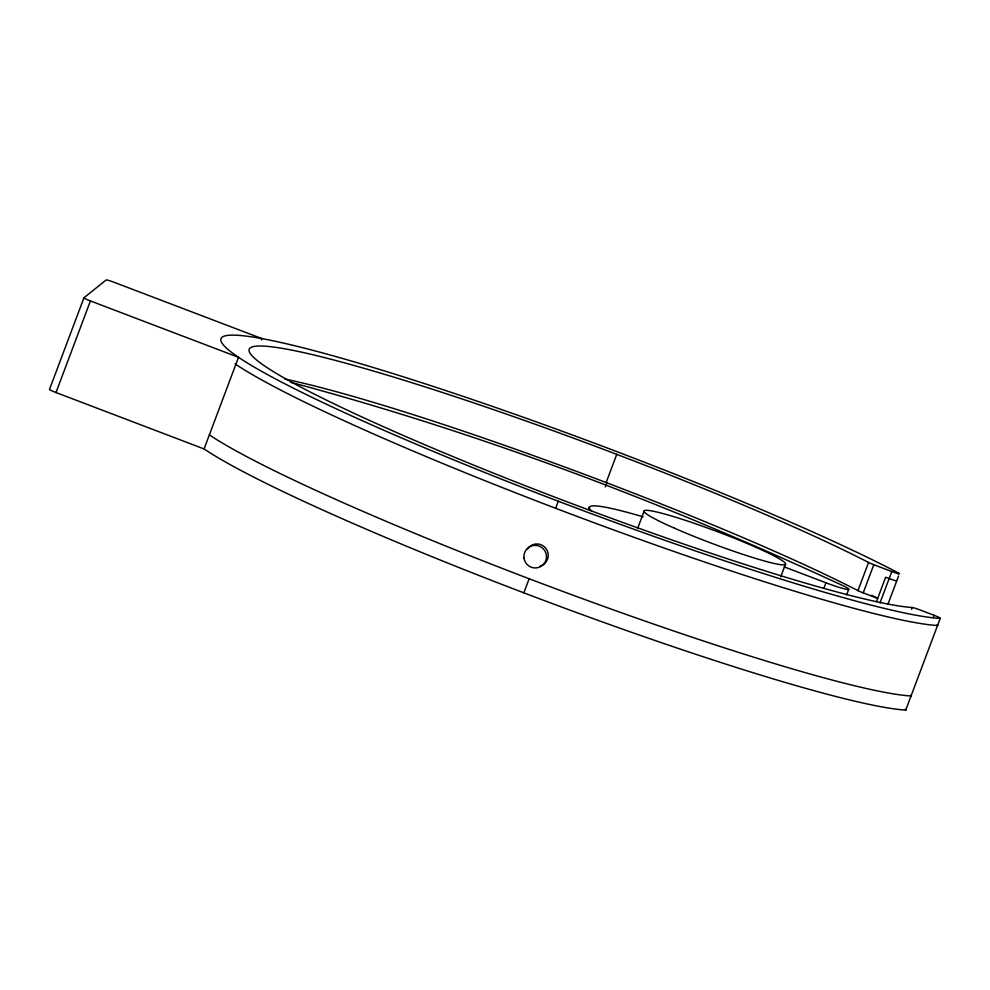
<?xml version="1.0" encoding="UTF-8"?>
<svg xmlns="http://www.w3.org/2000/svg" width="990" height="990" viewBox="0 0 990 990"><rect width="100%" height="100%" fill="white"/><g stroke="black" fill="none" stroke-linecap="round" stroke-linejoin="round"><path stroke-width="1.49" d="M261.397 339.904L261.892 338.58L113.8 282.187A7.561 0.644 20.6 0 0 106.165 279.972L83.952 297.78L49.525 389.379A7.561 0.644 20.6 0 0 55.997 392.535L204.076 448.94A392.882 33.561 20.6 0 0 556.454 605.113A392.882 33.561 20.6 0 0 905.751 710.077L940.191 618.465A7.561 0.644 20.6 0 0 934.015 615.273L919.549 609.778A7.561 0.644 20.6 0 0 912.223 607.514A362.662 30.975 20.6 0 1 417.297 441.528A362.662 30.975 20.6 0 1 339.879 361.598A362.662 30.975 20.6 0 1 868.564 562.444A7.561 0.644 20.6 0 0 873.811 564.696L891.792 571.539A7.561 0.644 20.6 0 0 898.437 573.693A7.561 0.644 20.6 0 0 898.338 572.925A392.882 33.561 20.6 0 0 323.718 353.232A392.882 33.561 20.6 0 0 401.581 437.964A392.882 33.561 20.6 0 0 940.191 618.465M55.997 392.535L90.424 300.935A7.561 0.644 20.6 0 1 83.952 297.78M204.076 448.94L238.503 357.328L90.424 300.935M523.859 592.837L529.155 578.742M555.638 508.278L558.286 501.237M588.543 509.219L589.533 506.583M606.152 482.538L616.745 454.348M605.336 486.882L606.981 482.476M637.585 528.511L644.069 511.261M780.726 576.848L785.59 563.904M823.853 588.419L825.969 582.801A22.634 1.931 20.6 0 0 846.475 589.322A22.634 1.931 20.6 0 0 843.591 585.969C665.429 503.205 480.707 433.137 290.899 382.338M846.673 594.817L848.789 589.199M871.67 595.25A377.772 32.262 20.6 0 1 877.697 598.393L863.218 592.886A7.561 0.644 20.6 0 1 857.971 590.634L868.564 562.444M863.218 592.886L873.811 564.696M876.447 601.697L885.642 577.257L889.144 578.593A7.561 0.644 20.6 0 0 896.42 580.388M879.962 603.034L891.792 571.539M898.004 573.804L898.338 572.925M887.968 604.197L896.779 580.808M897.237 579.534L898.561 576.019M911.567 609.283L912.223 607.514M933.186 617.475L934.015 615.273M784.29 566.923L825.969 582.801M209.373 434.845A392.882 33.561 20.6 0 0 561.751 591.018A392.882 33.561 20.6 0 0 911.048 695.982A7.561 0.644 20.6 0 0 910.59 695.289M234.989 363.788A392.882 33.561 20.6 0 0 586.798 520.022A392.882 33.561 20.6 0 0 937.542 625.519A7.561 0.644 20.6 0 0 937.035 624.801M905.293 709.385A7.561 0.644 20.6 0 1 905.751 710.077M527.472 549.066A11.336 11.274 51.3 0 1 546.022 548.547A11.336 11.274 51.3 0 1 540.119 566.132M591.884 511.286A150.53 12.858 20.6 0 1 589.904 506.732A150.53 12.858 20.6 0 1 643.017 516.805M284.675 379.009A362.662 30.975 20.6 0 1 857.971 590.634M523.982 557.927A11.336 11.274 51.3 0 0 541.951 565.76A11.336 11.274 51.3 0 0 539.674 546.294A11.336 11.274 51.3 0 0 523.982 557.927M674.512 528.215A75.549 6.447 20.6 0 0 785.342 564.436A75.549 6.447 20.6 0 0 684.635 520.096A75.549 6.447 20.6 0 0 674.512 528.215"/></g></svg>
